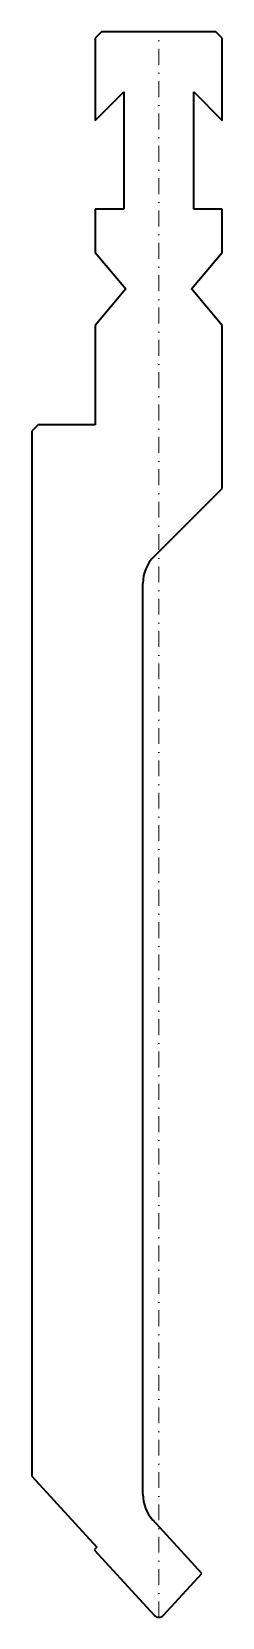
# Model space of a CAD drawing. Header units: millimetres. Extents: x -20 to 10, y 0 to 250.
import ezdxf

# ---------------------------------------------------------------- set-up
doc = ezdxf.new("R2010")
doc.units = ezdxf.units.MM
doc.header["$LTSCALE"] = 5
doc.linetypes.add('AUSGEZOGEN', pattern=[0])
doc.linetypes.add('DASHDOT', pattern=[1, 0.5, -0.25, 0, -0.25])
doc.layers.add('2', color=7, linetype='Continuous')

msp = doc.modelspace()

# ---------------------------------------------------------------- linework, layer by layer
at = {"layer": '2', "color": 7, "linetype": 'AUSGEZOGEN', "lineweight": 35}
for p, q in [((-9, 250), (-10, 249)), ((-10, 249), (-10, 236)), ((9, 250), (-9, 250)), ((10, 249), (9, 250)), ((10, 236), (10, 249)), ((-10, 236), (-5.5, 240.5)), ((-5.5, 240.5), (-5.5, 222)), ((5.5, 222), (5.5, 240.5)), ((5.5, 240.5), (10, 236)), ((-5.5, 222), (-10, 222)), ((-10, 222), (-10, 215.2)), ((10, 222), (5.5, 222)), ((10, 215.2), (10, 222)), ((-10, 215.2), (-5.18, 209.45)), ((5.18, 209.45), (10, 215.2)), ((-5.18, 209.45), (-10, 203.7)), ((10, 203.7), (5.18, 209.45)), ((-10, 203.7), (-10, 188)), ((10, 178), (10, 203.7)), ((-19, 188), (-20, 187)), ((-10, 188), (-19, 188)), ((-20, 187), (-20, 22.23)), ((-0.74, 167.26), (10, 178)), ((-2.5, 19.39), (-2.5, 163.01)), ((-20, 22.23), (-9.77, 11.07)), ((6.79, 6.92), (-0.92, 15.34)), ((-9.77, 11.07), (-10.17, 10.62)), ((-10.17, 10.62), (-0.74, 0.32)), ((0.74, 0.32), (6.79, 6.92))]:
    msp.add_line(p, q, dxfattribs=at)
at = {"layer": '2', "color": 7, "linetype": 'DASHDOT', "lineweight": 18}
msp.add_line((0, 0), (0, 250), dxfattribs=at)
at = {"layer": '2', "color": 7, "linetype": 'AUSGEZOGEN', "lineweight": 35}
for centre, radius, start, end in [((3.5, 163.01), 6, 135, 180), ((3.5, 19.39), 6, 180, 222.5), ((0, 1), 1, 222.5, 317.5)]:
    msp.add_arc(centre, radius, start, end, dxfattribs=at)

doc.saveas('drawing.dxf')
